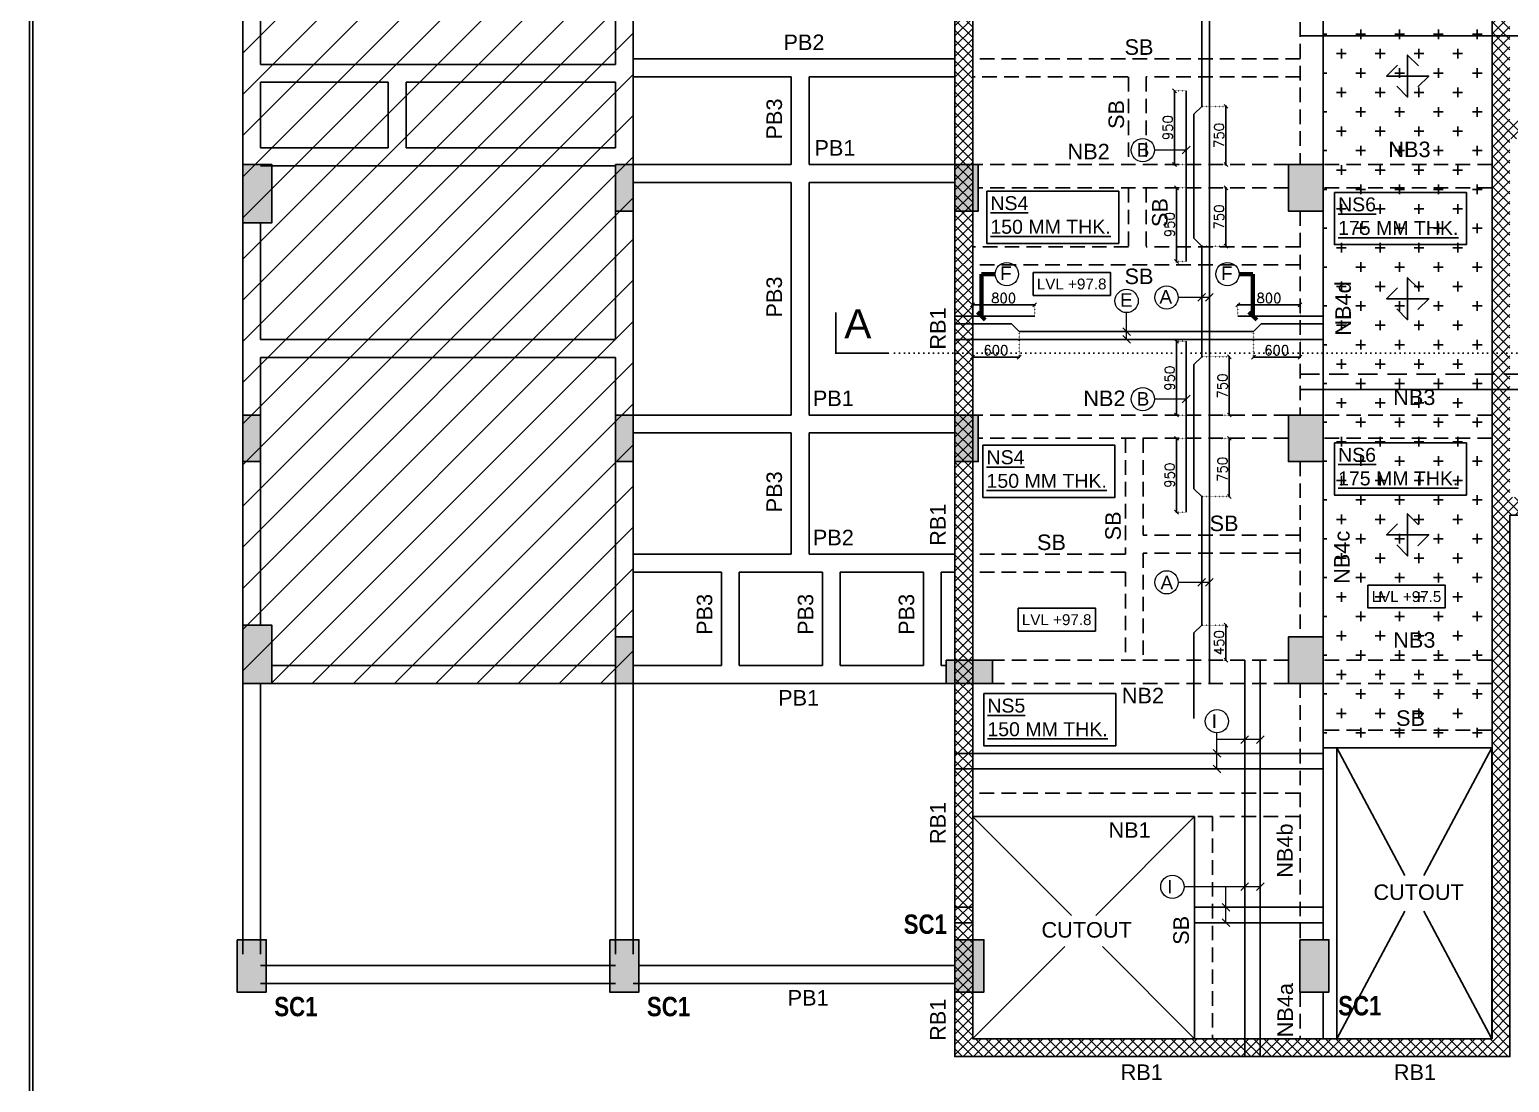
# Model space of a CAD drawing. Header units: millimetres. Extents: x 149548 to 2403857, y -1677380 to -1015873.
# Drawn here: x 2347187 to 2366250, y -1624254 to -1610690 of the extents above; entities that cross this region are included whole.
import ezdxf

# ---------------------------------------------------------------- set-up
doc = ezdxf.new("R2010")
doc.units = ezdxf.units.MM
doc.header["$MEASUREMENT"] = 0
doc.header["$PDMODE"] = 98
for name, pattern in [('1', [0]), ('CONTINOUS', [0]), ('DOT', [0.25, 0, -0.25]), ('HIDDEN', [0.375, 0.25, -0.125])]:
    doc.linetypes.add(name, pattern=pattern)
for name, color, linetype in [('BEAM NO', 7, '1'), ('BEAM-230X300', 122, 'Continuous'), ('BEAM-230X450', 31, 'Continuous'), ('BEAM-230X600', 150, 'Continuous'), ('BEAM-300X450', 6, 'Continuous'), ('BEAM-300X600', 4, 'Continuous'), ('Columns', 90, 'Continuous'), ('DIM', 191, 'Continuous'), ('Gabion Wall', 7, 'Continuous'), ('Main Block', 7, 'Continuous'), ('s-steel', 1, 'Continuous'), ('S-STRU. CUTOUT', 3, 'Continuous'), ('SB', 7, 'Continuous'), ('SLAB NO.', 4, 'Continuous'), ('STEEL', 1, 'Continuous'), ('STR.COLUMN', 1, 'Continuous'), ('SUNK-HATCH', 8, 'Continuous')]:
    doc.layers.add(name, color=color, linetype=linetype)
for name, color, linetype, lineweight in [('LEADER', 191, 'Continuous', 15), ('S-B5-230X600', 120, 'HIDDEN', 25), ('S-SECTION TEXT', 4, 'Continuous', 25), ('SEC. MARK', 4, 'Continuous', 25), ('SLAB STEEL MARK', 133, 'Continuous', 30)]:
    doc.layers.add(name, color=color, linetype=linetype, lineweight=lineweight)
doc.styles.add('arial', font='arial.ttf')
doc.styles.add('DEEPAK', font='arial.ttf')
doc.styles.add('G3-TEXT', font='ARIALNB.TTF', dxfattribs={"height": 3})
doc.styles.add('ROMANS', font='romans.shx')
doc.styles.add('RS', font='romans.shx', dxfattribs={"width": 0.9})
doc.styles.get("Standard").update_dxf_attribs({"font": 'arial.ttf'})
doc.styles.add('style1', font='arial.ttf')
doc.dimstyles.new('KRUNAL-MM', dxfattribs={"dimtxt": 50, "dimasz": 35, "dimexe": 25, "dimexo": 0, "dimgap": 15, "dimtad": 1, "dimdec": 0, "dimzin": 0, "dimdsep": 46, "dimtxsty": 'RS', "dimblk": 'OBLIQUE', "dimcen": 0, "dimdle": 25, "dimclrd": 256, "dimclre": 256, "dimclrt": 7, "dimadec": 0, "dimazin": 0, "dimtfac": 1, "dimtdec": 0, "dimtix": 1, "dimtmove": 0, "dimatfit": 2, "dimfxl": 1, "dimtolj": 1, "dimtzin": 0, "dimlwd": -1, "dimlwe": -1, "dimarcsym": 0})
doc.dimstyles.new('pag', dxfattribs={"dimtxt": 180, "dimasz": 150, "dimexe": 100, "dimexo": 0, "dimgap": 50, "dimtad": 1, "dimdec": 0, "dimzin": 0, "dimdsep": 46, "dimtxsty": 'ROMANS', "dimblk": 'OBLIQUE', "dimcen": 0, "dimdle": 100, "dimclrd": 256, "dimclre": 256, "dimclrt": 256, "dimadec": 0, "dimazin": 0, "dimtfac": 1, "dimtdec": 0, "dimtmove": 2, "dimatfit": 3, "dimfxl": 1, "dimtolj": 1, "dimtzin": 0, "dimlwd": -1, "dimlwe": -1, "dimarcsym": 0})

# ---------------------------------------------------------------- blocks, each defined once
blk = doc.blocks.new('G$C7557F6F9')
at = {"layer": 'Gabion Wall'}
h = blk.add_hatch(dxfattribs=at)
h.set_pattern_fill('ANSI37', color=8, scale=750)
h.set_pattern_definition([(45, (-776299.88, 586556.29), (-66.291261, 66.291261), []), (135, (-776299.88, 586556.29), (-66.291261, -66.291261), [])])
h.paths.add_polyline_path([(4143, 0), (4143, -23168), (11293, -23168), (11293, -16190), (18832, -16190), (22803, -7153), (18065, -7153), (18065, 0)])
h.paths.add_polyline_path([(18666, -15960), (11293, -15960), (11293, -11343), (20710, -11343), (18681, -15960)], flags=16)
h.paths.add_polyline_path([(20811, -11113), (11293, -11113), (11293, -7383), (22450, -7383)], flags=16)
h.paths.add_polyline_path([(11293, -2740), (17835, -2740), (17835, -7153), (11293, -7153)], flags=16)
h.paths.add_polyline_path([(4373, -230), (17835, -230), (17835, -2510), (4373, -2510)], flags=16)
h.paths.add_polyline_path([(11063, -2740), (11063, -22938), (4373, -22938), (4373, -2740)], flags=16)
at = {"layer": 'Columns'}
for points in [[(4143, 0), (4143, -23168), (11293, -23168), (11293, -16190), (18832, -16190), (22803, -7153), (18065, -7153), (18065, 0)], [(11063, -2740), (11063, -22938), (4373, -22938), (4373, -2740)]]:
    blk.add_lwpolyline(points, close=True, dxfattribs=at)
blk = doc.blocks.new('G$C81CF4C3D')
at = {"layer": 'BEAM-230X450', "linetype": 'CONTINOUS', "ltscale": 750}
for p, q in [((-2285, -10385), (2285, -10385)), ((-2285, -10615), (-640, -10615)), ((-640, -10615), (-640, -11460)), ((-410, -10615), (2285, -10615)), ((-410, -10615), (-410, -11460)), ((-2285, -11460), (-640, -11460)), ((-410, -11460), (2285, -11460)), ((-2285, -11690), (2285, -11690)), ((2285, -12275), (2285, -13930)), ((2515, -12275), (2515, -14902)), ((-2515, -14902), (-2515, -12425, 0)), ((-2285, -13930, 0), (-2285, -12425)), ((2285, -13930, 0), (-2285, -13930, 0)), ((2285, -14160, 0), (-2285, -14160, 0)), ((-2285, -14902), (-2285, -14160)), ((2285, -14160), (2285, -14902)), ((-2515, -17610), (-2515, -15555)), ((-2285, -17610), (-2285, -15502)), ((2285, -15502), (2285, -17760)), ((2515, -15502), (2515, -17760)), ((2285, -18130), (-2140, -18130)), ((2285, -18360), (-2140, -18360))]:
    blk.add_line(p, q, dxfattribs=at)
at = {"layer": 'BEAM-230X450', "ltscale": 750}
for p, q in [((2285, -21995), (-2285, -21995)), ((2285, -22225), (-2285, -22225))]:
    blk.add_line(p, q, dxfattribs=at)
for points in [[(-2515, -18360), (-2515, -21850)], [(-2285, -18360), (-2285, -21850)], [(2285, -18360), (2285, -21850)], [(2515, -18360), (2515, -21850)]]:
    blk.add_lwpolyline(points, dxfattribs=at)
at = {"layer": 'BEAM-230X600', "linetype": 'CONTINOUS', "ltscale": 750}
for p, q in [((-2515, -11675), (-2515, -7140)), ((2515, -7140), (2515, -11675)), ((-2285, -10385), (-2285, -8210)), ((2285, -8210), (2285, -10385)), ((-2285, -11460), (-2285, -10615)), ((2285, -10615), (2285, -11460))]:
    blk.add_line(p, q, dxfattribs=at)
blk = doc.blocks.new('*U13')
at = {"layer": 'STEEL'}
for points in [[(707738, 27916), (707888, 27766), (707888, 28344), (708038, 28194)], [(707749, 28205), (707599, 28055), (708177, 28055), (708027, 27905)]]:
    blk.add_lwpolyline(points, dxfattribs=at)
blk = doc.blocks.new('_Oblique')
at = {"color": 0, "linetype": 'ByBlock', "lineweight": -2}
blk.add_line((-0.5, -0.5), (0.5, 0.5), dxfattribs=at)
blk = doc.blocks.new('*D359')
at = {"layer": 'Defpoints', "color": 0, "transparency": 16777216}
for p in [(2362953, -1614581), (2363553, -1614681), (2362953, -1614909)]:
    blk.add_point(p, dxfattribs=at)
at = {"layer": 'DIM', "color": 191, "linetype": 'DOT', "ltscale": 5, "transparency": 16777216}
for p, q in [((2362953, -1614591), (2362953, -1614919)), ((2363553, -1614691), (2363553, -1614919))]:
    blk.add_line(p, q, dxfattribs=at)
at = {"layer": 'DIM', "color": 191, "ltscale": 5, "transparency": 16777216}
blk.add_line((2363563, -1614909), (2362943, -1614909), dxfattribs=at)
at = {"layer": 'DIM', "color": 191, "linetype": 'ByBlock', "transparency": 16777216, "xscale": 50, "yscale": 50, "zscale": 50, "rotation": 180}
blk.add_blockref('_Oblique', (2362953, -1614909), dxfattribs=at)
at = {"layer": 'DIM', "color": 191, "linetype": 'ByBlock', "transparency": 16777216, "xscale": 50, "yscale": 50, "zscale": 50}
blk.add_blockref('_Oblique', (2363553, -1614909), dxfattribs=at)
at = {"layer": 'DIM', "color": 7, "transparency": 16777216, "insert": (2363253, -1614821), "char_height": 125, "attachment_point": 5, "style": 'ROMANS'}
blk.add_mtext('\\A1;600', dxfattribs=at)
blk = doc.blocks.new('*D360')
at = {"layer": 'Defpoints', "color": 0, "transparency": 16777216}
for p in [(2359935, -1614581), (2359335, -1614681), (2359935, -1614909)]:
    blk.add_point(p, dxfattribs=at)
at = {"layer": 'DIM', "color": 191, "linetype": 'DOT', "ltscale": 5, "transparency": 16777216}
for p, q in [((2359935, -1614591), (2359935, -1614919)), ((2359335, -1614691), (2359335, -1614919))]:
    blk.add_line(p, q, dxfattribs=at)
at = {"layer": 'DIM', "color": 191, "ltscale": 5, "transparency": 16777216}
blk.add_line((2359325, -1614909), (2359945, -1614909), dxfattribs=at)
at = {"layer": 'DIM', "color": 191, "linetype": 'ByBlock', "transparency": 16777216, "xscale": 50, "yscale": 50, "zscale": 50, "rotation": 180}
blk.add_blockref('_Oblique', (2359335, -1614909), dxfattribs=at)
at = {"layer": 'DIM', "color": 191, "linetype": 'ByBlock', "transparency": 16777216, "xscale": 50, "yscale": 50, "zscale": 50}
blk.add_blockref('_Oblique', (2359935, -1614909), dxfattribs=at)
at = {"layer": 'DIM', "color": 7, "transparency": 16777216, "insert": (2359635, -1614821), "char_height": 125, "attachment_point": 5, "style": 'ROMANS'}
blk.add_mtext('\\A1;600', dxfattribs=at)
blk = doc.blocks.new('*D361')
at = {"layer": 'Defpoints', "color": 0, "transparency": 16777216}
for p in [(2359335, -1614236), (2359335, -1614381), (2360135, -1614381)]:
    blk.add_point(p, dxfattribs=at)
at = {"layer": 'DIM', "color": 191, "linetype": 'DOT', "ltscale": 5, "transparency": 16777216}
for p, q in [((2359335, -1614371), (2359335, -1614226)), ((2360135, -1614371), (2360135, -1614226))]:
    blk.add_line(p, q, dxfattribs=at)
at = {"layer": 'DIM', "color": 191, "ltscale": 5, "transparency": 16777216}
blk.add_line((2360145, -1614236), (2359325, -1614236), dxfattribs=at)
at = {"layer": 'DIM', "color": 191, "linetype": 'ByBlock', "transparency": 16777216, "xscale": 50, "yscale": 50, "zscale": 50, "rotation": 180}
blk.add_blockref('_Oblique', (2359335, -1614236), dxfattribs=at)
at = {"layer": 'DIM', "color": 191, "linetype": 'ByBlock', "transparency": 16777216, "xscale": 50, "yscale": 50, "zscale": 50}
blk.add_blockref('_Oblique', (2360135, -1614236), dxfattribs=at)
at = {"layer": 'DIM', "color": 7, "transparency": 16777216, "insert": (2359735, -1614149), "char_height": 125, "attachment_point": 5, "style": 'ROMANS'}
blk.add_mtext('\\A1;800', dxfattribs=at)
blk = doc.blocks.new('*D362')
at = {"layer": 'Defpoints', "color": 0, "transparency": 16777216}
for p in [(2362753, -1614381), (2363553, -1614236), (2363553, -1614381)]:
    blk.add_point(p, dxfattribs=at)
at = {"layer": 'DIM', "color": 191, "linetype": 'DOT', "ltscale": 5, "transparency": 16777216}
for p, q in [((2362753, -1614371), (2362753, -1614226)), ((2363553, -1614371), (2363553, -1614226))]:
    blk.add_line(p, q, dxfattribs=at)
at = {"layer": 'DIM', "color": 191, "ltscale": 5, "transparency": 16777216}
blk.add_line((2362743, -1614236), (2363563, -1614236), dxfattribs=at)
at = {"layer": 'DIM', "color": 191, "linetype": 'ByBlock', "transparency": 16777216, "xscale": 50, "yscale": 50, "zscale": 50, "rotation": 180}
blk.add_blockref('_Oblique', (2362753, -1614236), dxfattribs=at)
at = {"layer": 'DIM', "color": 191, "linetype": 'ByBlock', "transparency": 16777216, "xscale": 50, "yscale": 50, "zscale": 50}
blk.add_blockref('_Oblique', (2363553, -1614236), dxfattribs=at)
at = {"layer": 'DIM', "color": 7, "transparency": 16777216, "insert": (2363153, -1614149), "char_height": 125, "attachment_point": 5, "style": 'ROMANS'}
blk.add_mtext('\\A1;800', dxfattribs=at)
blk = doc.blocks.new('*D363')
at = {"layer": 'Defpoints', "color": 0, "transparency": 16777216}
for p in [(2362286, -1618364), (2362386, -1618814), (2362599, -1618814)]:
    blk.add_point(p, dxfattribs=at)
at = {"layer": 'DIM', "color": 191, "linetype": 'DOT', "ltscale": 5, "transparency": 16777216}
for p, q in [((2362296, -1618364), (2362609, -1618364)), ((2362396, -1618814), (2362609, -1618814))]:
    blk.add_line(p, q, dxfattribs=at)
at = {"layer": 'DIM', "color": 191, "ltscale": 5, "transparency": 16777216}
blk.add_line((2362599, -1618354), (2362599, -1618824), dxfattribs=at)
at = {"layer": 'DIM', "color": 191, "linetype": 'ByBlock', "transparency": 16777216, "xscale": 50, "yscale": 50, "zscale": 50}
for p, rotation in [((2362599, -1618364), 90), ((2362599, -1618814), 270)]:
    blk.add_blockref('_Oblique', p, dxfattribs=dict(at, rotation=rotation))
at = {"layer": 'DIM', "color": 7, "transparency": 16777216, "insert": (2362511, -1618589), "char_height": 125, "attachment_point": 5, "rotation": 90, "style": 'ROMANS'}
blk.add_mtext('\\A1;450', dxfattribs=at)
blk = doc.blocks.new('*D364')
at = {"layer": 'Defpoints', "color": 0, "transparency": 16777216}
for p in [(2362386, -1615956), (2362642, -1615956), (2362286, -1616706)]:
    blk.add_point(p, dxfattribs=at)
at = {"layer": 'DIM', "color": 191, "ltscale": 5, "transparency": 16777216}
blk.add_line((2362642, -1616716), (2362642, -1615946), dxfattribs=at)
at = {"layer": 'DIM', "color": 191, "linetype": 'DOT', "ltscale": 5, "transparency": 16777216}
for p, q in [((2362396, -1615956), (2362652, -1615956)), ((2362296, -1616706), (2362652, -1616706))]:
    blk.add_line(p, q, dxfattribs=at)
at = {"layer": 'DIM', "color": 191, "linetype": 'ByBlock', "transparency": 16777216, "xscale": 50, "yscale": 50, "zscale": 50}
for p, rotation in [((2362642, -1615956), 90), ((2362642, -1616706), 270)]:
    blk.add_blockref('_Oblique', p, dxfattribs=dict(at, rotation=rotation))
at = {"layer": 'DIM', "color": 7, "transparency": 16777216, "insert": (2362554, -1616356), "char_height": 125, "attachment_point": 5, "rotation": 90, "style": 'ROMANS'}
blk.add_mtext('\\A1;750', dxfattribs=at)
blk = doc.blocks.new('*D365')
at = {"layer": 'Defpoints', "color": 0, "transparency": 16777216}
for p in [(2362386, -1612729), (2362599, -1612729), (2362286, -1613479)]:
    blk.add_point(p, dxfattribs=at)
at = {"layer": 'DIM', "color": 191, "linetype": 'DOT', "ltscale": 5, "transparency": 16777216}
for p, q in [((2362396, -1612729), (2362609, -1612729)), ((2362296, -1613479), (2362609, -1613479))]:
    blk.add_line(p, q, dxfattribs=at)
at = {"layer": 'DIM', "color": 191, "ltscale": 5, "transparency": 16777216}
blk.add_line((2362599, -1613489), (2362599, -1612719), dxfattribs=at)
at = {"layer": 'DIM', "color": 191, "linetype": 'ByBlock', "transparency": 16777216, "xscale": 50, "yscale": 50, "zscale": 50}
for p, rotation in [((2362599, -1612729), 90), ((2362599, -1613479), 270)]:
    blk.add_blockref('_Oblique', p, dxfattribs=dict(at, rotation=rotation))
at = {"layer": 'DIM', "color": 7, "transparency": 16777216, "insert": (2362511, -1613104), "char_height": 125, "attachment_point": 5, "rotation": 90, "style": 'ROMANS'}
blk.add_mtext('\\A1;750', dxfattribs=at)
blk = doc.blocks.new('*D366')
at = {"layer": 'Defpoints', "color": 0, "transparency": 16777216}
for p in [(2362286, -1614906), (2362386, -1615656), (2362642, -1615656)]:
    blk.add_point(p, dxfattribs=at)
at = {"layer": 'DIM', "color": 191, "linetype": 'DOT', "ltscale": 5, "transparency": 16777216}
for p, q in [((2362296, -1614906), (2362652, -1614906)), ((2362396, -1615656), (2362652, -1615656))]:
    blk.add_line(p, q, dxfattribs=at)
at = {"layer": 'DIM', "color": 191, "ltscale": 5, "transparency": 16777216}
blk.add_line((2362642, -1614896), (2362642, -1615666), dxfattribs=at)
at = {"layer": 'DIM', "color": 191, "linetype": 'ByBlock', "transparency": 16777216, "xscale": 50, "yscale": 50, "zscale": 50}
for p, rotation in [((2362642, -1614906), 90), ((2362642, -1615656), 270)]:
    blk.add_blockref('_Oblique', p, dxfattribs=dict(at, rotation=rotation))
at = {"layer": 'DIM', "color": 7, "transparency": 16777216, "insert": (2362554, -1615281), "char_height": 125, "attachment_point": 5, "rotation": 90, "style": 'ROMANS'}
blk.add_mtext('\\A1;750', dxfattribs=at)
blk = doc.blocks.new('*D367')
at = {"layer": 'Defpoints', "color": 0, "transparency": 16777216}
for p in [(2362086, -1614706), (2361961, -1615656), (2362086, -1615656)]:
    blk.add_point(p, dxfattribs=at)
at = {"layer": 'DIM', "color": 191, "linetype": 'DOT', "ltscale": 5, "transparency": 16777216}
for p, q in [((2362076, -1614706), (2361951, -1614706)), ((2362076, -1615656), (2361951, -1615656))]:
    blk.add_line(p, q, dxfattribs=at)
at = {"layer": 'DIM', "color": 191, "ltscale": 5, "transparency": 16777216}
blk.add_line((2361961, -1614696), (2361961, -1615666), dxfattribs=at)
at = {"layer": 'DIM', "color": 191, "linetype": 'ByBlock', "transparency": 16777216, "xscale": 50, "yscale": 50, "zscale": 50}
for p, rotation in [((2361961, -1614706), 90), ((2361961, -1615656), 270)]:
    blk.add_blockref('_Oblique', p, dxfattribs=dict(at, rotation=rotation))
at = {"layer": 'DIM', "color": 7, "transparency": 16777216, "insert": (2361874, -1615181), "char_height": 125, "attachment_point": 5, "rotation": 90, "style": 'ROMANS'}
blk.add_mtext('\\A1;950', dxfattribs=at)
blk = doc.blocks.new('*D368')
at = {"layer": 'Defpoints', "color": 0, "transparency": 16777216}
for p in [(2361961, -1615956), (2362086, -1615956), (2362086, -1616906)]:
    blk.add_point(p, dxfattribs=at)
at = {"layer": 'DIM', "color": 191, "ltscale": 5, "transparency": 16777216}
blk.add_line((2361961, -1616916), (2361961, -1615946), dxfattribs=at)
at = {"layer": 'DIM', "color": 191, "linetype": 'DOT', "ltscale": 5, "transparency": 16777216}
for p, q in [((2362076, -1615956), (2361951, -1615956)), ((2362076, -1616906), (2361951, -1616906))]:
    blk.add_line(p, q, dxfattribs=at)
at = {"layer": 'DIM', "color": 191, "linetype": 'ByBlock', "transparency": 16777216, "xscale": 50, "yscale": 50, "zscale": 50}
for p, rotation in [((2361961, -1615956), 90), ((2361961, -1616906), 270)]:
    blk.add_blockref('_Oblique', p, dxfattribs=dict(at, rotation=rotation))
at = {"layer": 'DIM', "color": 7, "transparency": 16777216, "insert": (2361874, -1616431), "char_height": 125, "attachment_point": 5, "rotation": 90, "style": 'ROMANS'}
blk.add_mtext('\\A1;950', dxfattribs=at)
blk = doc.blocks.new('*D369')
at = {"layer": 'Defpoints', "color": 0, "transparency": 16777216}
for p in [(2361961, -1612729), (2362086, -1612729), (2362086, -1613679)]:
    blk.add_point(p, dxfattribs=at)
at = {"layer": 'DIM', "color": 191, "linetype": 'DOT', "ltscale": 5, "transparency": 16777216}
for p, q in [((2362076, -1612729), (2361951, -1612729)), ((2362076, -1613679), (2361951, -1613679))]:
    blk.add_line(p, q, dxfattribs=at)
at = {"layer": 'DIM', "color": 191, "ltscale": 5, "transparency": 16777216}
blk.add_line((2361961, -1613689), (2361961, -1612719), dxfattribs=at)
at = {"layer": 'DIM', "color": 191, "linetype": 'ByBlock', "transparency": 16777216, "xscale": 50, "yscale": 50, "zscale": 50}
for p, rotation in [((2361961, -1612729), 90), ((2361961, -1613679), 270)]:
    blk.add_blockref('_Oblique', p, dxfattribs=dict(at, rotation=rotation))
at = {"layer": 'DIM', "color": 7, "transparency": 16777216, "insert": (2361874, -1613204), "char_height": 125, "attachment_point": 5, "rotation": 90, "style": 'ROMANS'}
blk.add_mtext('\\A1;950', dxfattribs=at)
blk = doc.blocks.new('*D371')
at = {"layer": 'Defpoints', "color": 0, "transparency": 16777216}
for p in [(2362286, -1611679), (2362386, -1612429), (2362599, -1612429)]:
    blk.add_point(p, dxfattribs=at)
at = {"layer": 'DIM', "color": 191, "linetype": 'DOT', "ltscale": 5, "transparency": 16777216}
for p, q in [((2362296, -1611679), (2362609, -1611679)), ((2362396, -1612429), (2362609, -1612429))]:
    blk.add_line(p, q, dxfattribs=at)
at = {"layer": 'DIM', "color": 191, "ltscale": 5, "transparency": 16777216}
blk.add_line((2362599, -1611669), (2362599, -1612439), dxfattribs=at)
at = {"layer": 'DIM', "color": 191, "linetype": 'ByBlock', "transparency": 16777216, "xscale": 50, "yscale": 50, "zscale": 50}
for p, rotation in [((2362599, -1611679), 90), ((2362599, -1612429), 270)]:
    blk.add_blockref('_Oblique', p, dxfattribs=dict(at, rotation=rotation))
at = {"layer": 'DIM', "color": 7, "transparency": 16777216, "insert": (2362511, -1612054), "char_height": 125, "attachment_point": 5, "rotation": 90, "style": 'ROMANS'}
blk.add_mtext('\\A1;750', dxfattribs=at)
blk = doc.blocks.new('*D373')
at = {"layer": 'Defpoints', "color": 0, "transparency": 16777216}
for p in [(2362086, -1611479), (2361936, -1612429), (2362086, -1612429)]:
    blk.add_point(p, dxfattribs=at)
at = {"layer": 'DIM', "color": 191, "linetype": 'DOT', "ltscale": 5, "transparency": 16777216}
for p, q in [((2362076, -1611479), (2361926, -1611479)), ((2362076, -1612429), (2361926, -1612429))]:
    blk.add_line(p, q, dxfattribs=at)
at = {"layer": 'DIM', "color": 191, "ltscale": 5, "transparency": 16777216}
blk.add_line((2361936, -1611469), (2361936, -1612439), dxfattribs=at)
at = {"layer": 'DIM', "color": 191, "linetype": 'ByBlock', "transparency": 16777216, "xscale": 50, "yscale": 50, "zscale": 50}
for p, rotation in [((2361936, -1611479), 90), ((2361936, -1612429), 270)]:
    blk.add_blockref('_Oblique', p, dxfattribs=dict(at, rotation=rotation))
at = {"layer": 'DIM', "color": 7, "transparency": 16777216, "insert": (2361849, -1611954), "char_height": 125, "attachment_point": 5, "rotation": 90, "style": 'ROMANS'}
blk.add_mtext('\\A1;950', dxfattribs=at)

msp = doc.modelspace()

# ---------------------------------------------------------------- hatches: boundary and pattern name
at = {"layer": 'Main Block', "linetype": 'Continuous', "transparency": 33554559}
h = msp.add_hatch(dxfattribs=at)
h.set_pattern_fill('ANSI31', color=6, scale=3000)
h.set_pattern_definition([(45, (572564.95, 103861.06), (-265.165043, 265.165043), [])])
h.paths.add_polyline_path([(2354963, -1600753.8), (2349933, -1600753.8), (2349933, -1619113.8), (2354963, -1619113.8)])
at = {"layer": 'STR.COLUMN', "transparency": 33554687}
h = msp.add_hatch(color=256, dxfattribs=at)
h.dxf.hatch_style = 1
h.paths.add_polyline_path([(2349933, -1613178.8), (2350308, -1613178.8), (2350308, -1612428.8), (2349933, -1612428.8)])
h = msp.add_hatch(color=256, dxfattribs=at)
h.dxf.hatch_style = 1
h.paths.add_polyline_path([(2354733, -1612428.8), (2354733, -1613028.8), (2354963, -1613028.8), (2354963, -1612428.8)])
at = {"layer": 'STR.COLUMN'}
h = msp.add_hatch(color=256, dxfattribs=at)
h.dxf.hatch_style = 1
h.paths.add_polyline_path([(2359108.1, -1612428.8), (2359408.1, -1612428.8), (2359408.1, -1613028.8), (2359108.1, -1613028.8)])
h = msp.add_hatch(color=256, dxfattribs=at)
h.dxf.hatch_style = 1
h.paths.add_polyline_path([(2363853, -1612428.8), (2363403, -1612428.8), (2363403, -1613028.8), (2363853, -1613028.8)])
at = {"layer": 'STR.COLUMN', "transparency": 33554687}
h = msp.add_hatch(color=256, dxfattribs=at)
h.dxf.hatch_style = 1
h.paths.add_polyline_path([(2349933, -1615655.7), (2349933, -1616255.7), (2350163, -1616255.7), (2350163, -1615655.7)])
h = msp.add_hatch(color=256, dxfattribs=at)
h.dxf.hatch_style = 1
h.paths.add_polyline_path([(2354733, -1615655.7), (2354733, -1616255.7), (2354963, -1616255.7), (2354963, -1615655.7)])
at = {"layer": 'STR.COLUMN'}
h = msp.add_hatch(color=256, dxfattribs=at)
h.dxf.hatch_style = 1
h.paths.add_polyline_path([(2359108.1, -1615655.7), (2359408.1, -1615655.7), (2359408.1, -1616255.7), (2359108.1, -1616255.7)])
h = msp.add_hatch(color=256, dxfattribs=at)
h.dxf.hatch_style = 1
h.paths.add_polyline_path([(2363853, -1615655.7), (2363403, -1615655.7), (2363403, -1616255.7), (2363853, -1616255.7)])
at = {"layer": 'STR.COLUMN', "transparency": 33554687}
h = msp.add_hatch(color=256, dxfattribs=at)
h.dxf.hatch_style = 1
h.paths.add_polyline_path([(2349933, -1619113.8), (2350308, -1619113.8), (2350308, -1618363.8), (2349933, -1618363.8)])
h = msp.add_hatch(color=256, dxfattribs=at)
h.dxf.hatch_style = 1
h.paths.add_polyline_path([(2354733, -1618513.8), (2354733, -1619113.8), (2354963, -1619113.8), (2354963, -1618513.8)])
at = {"layer": 'STR.COLUMN'}
h = msp.add_hatch(color=256, dxfattribs=at)
h.dxf.hatch_style = 1
h.paths.add_polyline_path([(2363852.7, -1618513.8), (2363403, -1618513.8), (2363403, -1619113.8), (2363852.7, -1619113.8)])
h = msp.add_hatch(color=256, dxfattribs=at)
h.dxf.hatch_style = 1
h.paths.add_polyline_path([(2358993.1, -1618813.8), (2359593.1, -1618813.8), (2359593.1, -1619113.8), (2358993.1, -1619113.8)])
at = {"layer": 'STR.COLUMN', "transparency": 33554687}
h = msp.add_hatch(color=3, dxfattribs=at)
h.dxf.hatch_style = 1
h.paths.add_polyline_path([(2349860.5, -1622416.3), (2350235.5, -1622416.3), (2350235.5, -1623091.3), (2349860.5, -1623091.3)])
h = msp.add_hatch(color=3, dxfattribs=at)
h.dxf.hatch_style = 1
h.paths.add_polyline_path([(2354660.5, -1622416.3), (2355035.5, -1622416.3), (2355035.5, -1623091.3), (2354660.5, -1623091.3)])
h = msp.add_hatch(color=3, dxfattribs=at)
h.dxf.hatch_style = 1
h.paths.add_polyline_path([(2359105.5, -1622416.3), (2359480.5, -1622416.3), (2359480.5, -1623091.3), (2359105.5, -1623091.3)])
h = msp.add_hatch(color=3, dxfattribs=at)
h.dxf.hatch_style = 1
h.paths.add_polyline_path([(2363550.5, -1622416.3), (2363925.5, -1622416.3), (2363925.5, -1623091.3), (2363550.5, -1623091.3)])
at = {"layer": 'SUNK-HATCH', "linetype": 'Continuous', "transparency": 33554559}
h = msp.add_hatch(dxfattribs=at)
h.set_pattern_fill('CROSS', color=8, scale=1000)
h.set_pattern_definition([(0, (310022.7, 0), (250, 250), [125, -375]), (90, (310085.2, -62.5), (-250, 250), [125, -375])])
h.paths.add_polyline_path([(2366025.5, -1619943.9), (2363853, -1619943.9), (2363853, -1607293.9), (2366025.5, -1607293.9)])

# ---------------------------------------------------------------- linework, layer by layer
at = {"lineweight": -3}
for points in [[(2378687.3, -1641991.4), (2347187.3, -1641991.4), (2347187.3, -1597441.4), (2378687.3, -1597441.4)], [(2347230.8, -1641947.9), (2347230.8, -1597484.9), (2378643.8, -1597484.9), (2378643.8, -1641947.9)]]:
    msp.add_lwpolyline(points, close=True, dxfattribs=at)
at = {"color": 2}
for points in [[(2360115.4, -1613818.2), (2361109.8, -1613818.2), (2361109.8, -1614114.3), (2360115.4, -1614114.3)], [(2364428.1, -1617845.6), (2365422.5, -1617845.6), (2365422.5, -1618141.7), (2364428.1, -1618141.7)], [(2359922, -1618143.3), (2360916.4, -1618143.3), (2360916.4, -1618439.4), (2359922, -1618439.4)]]:
    msp.add_lwpolyline(points, close=True, dxfattribs=at)
at = {"layer": 'BEAM-230X300', "linetype": 'CONTINOUS', "ltscale": 750}
for p, q in [((2356997.7, -1611298.8), (2356997.7, -1612428.8)), ((2357227.7, -1611298.8), (2357227.7, -1612428.8)), ((2356997.7, -1612658.8), (2356997.7, -1615655.7)), ((2357227.7, -1612658.8), (2357227.7, -1615655.7)), ((2356997.7, -1615885.7), (2356997.7, -1617448.9)), ((2357227.7, -1615885.7), (2357227.7, -1617448.9)), ((2356099.5, -1617678.9), (2356099.5, -1618883.8)), ((2356329.5, -1617678.9), (2356329.5, -1618883.8)), ((2357401, -1617678.9), (2357401, -1618883.8)), ((2357631, -1617678.9), (2357631, -1618883.8)), ((2358701, -1617678.9), (2358701, -1618883.8)), ((2358931, -1617678.9), (2358931, -1618883.8))]:
    msp.add_line(p, q, dxfattribs=at)
at = {"layer": 'BEAM-230X450', "linetype": 'CONTINOUS', "ltscale": 750}
for p, q in [((2359105.5, -1611068.8), (2354963, -1611068.8)), ((2356997.7, -1611298.8), (2354963, -1611298.8)), ((2359105.5, -1611298.8), (2357227.7, -1611298.8)), ((2356997.7, -1612428.8), (2354963, -1612428.8)), ((2359108.1, -1612428.8), (2357227.7, -1612428.8)), ((2356997.7, -1612658.8), (2354963, -1612658.8)), ((2359108.1, -1612658.8), (2357227.7, -1612658.8)), ((2356997.7, -1615655.7), (2354963, -1615655.7)), ((2359108.1, -1615655.7), (2357227.7, -1615655.7)), ((2356997.7, -1615885.7), (2354963, -1615885.7)), ((2359108.1, -1615885.7), (2357227.7, -1615885.7)), ((2356997.7, -1617448.9), (2354963, -1617448.9)), ((2359105.5, -1617448.9), (2357227.7, -1617448.9)), ((2356099.5, -1617678.9), (2354963, -1617678.9)), ((2357401, -1617678.9), (2356329.5, -1617678.9)), ((2358701, -1617678.9), (2357631, -1617678.9)), ((2359105.5, -1617678.9), (2358931, -1617678.9)), ((2356099.5, -1618883.8), (2354963, -1618883.8)), ((2357401, -1618883.8), (2356329.5, -1618883.8)), ((2358701, -1618883.8), (2357631, -1618883.8)), ((2358993.1, -1619113.8), (2354963, -1619113.8)), ((2359105.5, -1622748.8), (2355035.5, -1622748.8)), ((2359105.5, -1622978.8), (2354963, -1622978.8))]:
    msp.add_line(p, q, dxfattribs=at)
at = {"layer": 'BEAM-300X450', "linetype": 'HIDDEN', "ltscale": 750}
for p, q in [((2363403, -1612428.8), (2359408.1, -1612428.8)), ((2366025.8, -1612428.8), (2363853, -1612428.8)), ((2363403, -1612728.8), (2359408.1, -1612728.8)), ((2366025.8, -1612728.8), (2363853, -1612728.8)), ((2363403, -1615655.7), (2359408.1, -1615655.7)), ((2366025.5, -1615655.7), (2363852.7, -1615655.7)), ((2363403, -1615955.7), (2359408.1, -1615955.7)), ((2366025.5, -1615955.7), (2363852.7, -1615955.7)), ((2363403, -1618813.8), (2359593.1, -1618813.8)), ((2366025.5, -1618813.8), (2363852.7, -1618813.8)), ((2363403, -1619113.8), (2359593.1, -1619113.8)), ((2366025.5, -1619113.8), (2363852.7, -1619113.8)), ((2363550.5, -1620529.3), (2359335.5, -1620529.3)), ((2363550.5, -1620829.3), (2359335.5, -1620829.3))]:
    msp.add_line(p, q, dxfattribs=at)
at = {"layer": 'BEAM-300X450', "linetype": 'CONTINOUS', "ltscale": 750}
msp.add_line((2358993.1, -1618883.8), (2358931, -1618883.8), dxfattribs=at)
at = {"layer": 'BEAM-300X600', "linetype": 'Continuous', "ltscale": 750}
for p, q in [((2363853, -1607893.8), (2363853, -1612428.8)), ((2363853, -1613028.8), (2363853, -1615655.7)), ((2363853, -1616255.7), (2363853, -1618513.8)), ((2363853, -1619113.8), (2363853, -1622416.3)), ((2363853, -1623091.3), (2363853, -1623691.4))]:
    msp.add_line(p, q, dxfattribs=at)
at = {"layer": 'BEAM-300X600', "linetype": 'HIDDEN', "ltscale": 750}
for p, q in [((2363552.7, -1609468.8), (2363552.7, -1612428.8)), ((2363552.7, -1613028.8), (2363552.7, -1615655.7)), ((2363552.7, -1616255.7), (2363552.7, -1618513.8)), ((2363552.7, -1619113.8), (2363552.7, -1622416.3)), ((2363552.7, -1623091.3), (2363552.7, -1623691.4))]:
    msp.add_line(p, q, dxfattribs=at)
at = {"layer": 'LEADER'}
for centre in [(2361527.5, -1612242.5), (2359775.4, -1613840.3), (2362618.1, -1613840.3), (2361318.8, -1614185.9), (2361833.9, -1614140.4), (2361527.5, -1615450.4), (2361833.9, -1617811.3), (2362482.2, -1619600.8), (2361908.4, -1621733.5)]:
    msp.add_circle(centre, 150, dxfattribs=at)
at = {"layer": 'Main Block', "color": 6, "linetype": 'Continuous'}
msp.add_lwpolyline([(2354963, -1600753.8), (2349933, -1600753.8), (2349933, -1619113.8), (2354963, -1619113.8)], close=True, dxfattribs=at)
at = {"layer": 's-steel'}
for p, q in [((2363552.7, -1610768.4), (2376508.2, -1610768.4)), ((2363552.7, -1615328.6), (2374504.4, -1615328.6)), ((2362840.9, -1623921.4), (2362840.9, -1618813.8)), ((2363040.9, -1623921.4), (2363040.9, -1618813.8)), ((2359105.5, -1620014.7), (2363853, -1620014.7)), ((2359105.5, -1620214.7), (2363853, -1620214.7)), ((2359105.5, -1621997.3), (2359335.5, -1621997.3)), ((2362195.5, -1621997.3), (2363853, -1621997.3)), ((2359105.5, -1622197.3), (2359335.5, -1622197.3)), ((2362195.5, -1622197.3), (2363853, -1622197.3))]:
    msp.add_line(p, q, dxfattribs=at)
at = {"layer": 's-steel', "color": 3, "linetype": 'HIDDEN', "ltscale": 1000}
msp.add_line((2363552.7, -1615128.6), (2374592.3, -1615128.6), dxfattribs=at)
at = {"layer": 's-steel'}
for points in [[(2362185.8, -1608718.8), (2362185.8, -1609818.8), (2362286, -1609918.8), (2362286, -1611678.7), (2362185.8, -1611778.7), (2362185.8, -1612578.8)], [(2362386, -1609168.8), (2362386, -1612578.8)], [(2362086, -1611478.8), (2362086, -1613678.8)], [(2362185.8, -1615770.7), (2362185.8, -1615005.7), (2362286, -1614905.7), (2362286, -1613479), (2362185.8, -1613379), (2362185.8, -1612578.8)], [(2362386, -1615770.7), (2362386, -1612578.8)], [(2359105.5, -1614381.4), (2360135.5, -1614381.4)], [(2362752.7, -1614381.4), (2363853, -1614381.4)], [(2359105.5, -1614481.4), (2359835.5, -1614481.4), (2359935.5, -1614581.4), (2362952.7, -1614581.4), (2363052.7, -1614481.4), (2363853, -1614481.4)], [(2362386, -1614582.1), (2362386, -1619113.8)], [(2363853, -1614681.4), (2359105.5, -1614681.4)], [(2362086, -1615770.7), (2362086, -1614705.7)], [(2362186, -1615655.7), (2362186, -1615655.7)], [(2362386, -1615655.7), (2362386, -1615655.7)], [(2362086, -1615770.7), (2362086, -1616905.7)], [(2362185.8, -1615770.7), (2362185.8, -1616605.7), (2362286, -1616705.7), (2362286, -1618363.7), (2362185.8, -1618463.7), (2362185.8, -1619563.8)], [(2362186, -1615904.2), (2362186, -1615904.1)], [(2362386, -1615955.8), (2362386, -1615955.7)]]:
    msp.add_lwpolyline(points, dxfattribs=at)
at = {"layer": 'S-STRU. CUTOUT', "ltscale": 750}
for p, q in [((2364902.8, -1621587.8), (2364025.5, -1619943.9)), ((2366025.5, -1619943.9), (2365148.2, -1621587.8)), ((2360610.3, -1622105), (2359335.5, -1620829.3)), ((2362195.5, -1620829.3), (2359335.5, -1620829.3)), ((2360920.7, -1622105), (2362195.5, -1620829.3)), ((2362195.5, -1620829.3), (2362195.5, -1623691.4)), ((2364902.8, -1622047.6), (2364025.5, -1623691.4)), ((2366025.5, -1623691.4), (2365148.2, -1622047.6)), ((2359335.5, -1623691.4), (2360523.2, -1622502.8)), ((2362195.5, -1623691.4), (2361007.8, -1622502.8))]:
    msp.add_line(p, q, dxfattribs=at)
msp.add_lwpolyline([(2364025.5, -1619943.9), (2366025.5, -1619943.9), (2366025.5, -1623691.4), (2364025.5, -1623691.4)], close=True, dxfattribs=at)
at = {"layer": 'SB', "linetype": 'HIDDEN', "ltscale": 750}
for p, q in [((2363552.7, -1611068.8), (2359335.5, -1611068.8)), ((2361335.2, -1611298.8), (2359335.5, -1611298.8)), ((2361342.5, -1611298.8), (2361342.5, -1612428.8)), ((2363552.7, -1611298.8), (2361572.5, -1611298.8)), ((2361572.5, -1611298.8), (2361572.5, -1612428.8)), ((2361342.5, -1612728.8), (2361342.5, -1613490.9)), ((2361572.5, -1612728.8), (2361572.5, -1613490.9)), ((2361342.5, -1613490.9), (2359335.5, -1613490.9)), ((2363552.7, -1613490.9), (2361572.5, -1613490.9)), ((2363552.7, -1613720.9), (2359335.5, -1613720.9)), ((2361302.7, -1615955.7), (2361302.7, -1617448.9)), ((2361532.7, -1615955.7), (2361532.7, -1617204.8)), ((2363552.7, -1617204.8), (2361532.7, -1617204.8)), ((2361302.7, -1617448.9), (2359335.5, -1617448.9)), ((2363552.7, -1617434.8), (2361532.7, -1617434.8)), ((2361532.7, -1617434.8), (2361532.7, -1618813.8)), ((2361302.7, -1617678.9), (2359335.5, -1617678.9)), ((2361302.7, -1617678.9), (2361302.7, -1618813.8)), ((2366025.5, -1619713.9), (2363853, -1619713.9)), ((2362425.5, -1620829.3), (2362425.5, -1623691.4))]:
    msp.add_line(p, q, dxfattribs=at)
at = {"layer": 'SB', "linetype": 'Continuous', "ltscale": 750}
for p, q in [((2366025.5, -1619943.9), (2363853, -1619943.9)), ((2362195.5, -1620829.3), (2362195.5, -1623691.4))]:
    msp.add_line(p, q, dxfattribs=at)
at = {"layer": 'SEC. MARK', "linetype": 'DOT', "ltscale": 250}
msp.add_line((2376172.1, -1614858.7), (2358258.9, -1614858.7), dxfattribs=at)
at = {"layer": 'SEC. MARK', "const_width": 24.3, "elevation": 0}
msp.add_lwpolyline([(2357573.8, -1614331), (2357573.8, -1614858.7), (2358258.9, -1614858.7)], dxfattribs=at)
at = {"layer": 'SLAB NO.', "color": 42}
for points in [[(2359516.8, -1612772.5), (2361218.4, -1612772.5), (2361218.4, -1613444.3), (2359516.8, -1613444.3)], [(2363995.5, -1612787.8), (2365697, -1612787.8), (2365697, -1613459.6), (2363995.5, -1613459.6)], [(2359467.5, -1616045.7), (2361169, -1616045.7), (2361169, -1616717.6), (2359467.5, -1616717.6)], [(2363995.5, -1616014.6), (2365697, -1616014.6), (2365697, -1616686.5), (2363995.5, -1616686.5)], [(2359478, -1619245.4), (2361179.5, -1619245.4), (2361179.5, -1619917.2), (2359478, -1619917.2)]]:
    msp.add_lwpolyline(points, close=True, dxfattribs=at)
at = {"layer": 'STR.COLUMN', "color": 5}
for points in [[(2349933, -1612428.8), (2350308, -1612428.8), (2350308, -1613178.8), (2349933, -1613178.8), (2349933, -1612428.8)], [(2354733, -1612428.8), (2354963, -1612428.8), (2354963, -1613028.8), (2354733, -1613028.8), (2354733, -1612428.8)], [(2349933, -1615655.7), (2350163, -1615655.7), (2350163, -1616255.7), (2349933, -1616255.7), (2349933, -1615655.7)], [(2354733, -1615655.7), (2354963, -1615655.7), (2354963, -1616255.7), (2354733, -1616255.7), (2354733, -1615655.7)], [(2349933, -1618363.8), (2350308, -1618363.8), (2350308, -1619113.8), (2349933, -1619113.8), (2349933, -1618363.8)], [(2354733, -1618513.8), (2354963, -1618513.8), (2354963, -1619113.8), (2354733, -1619113.8), (2354733, -1618513.8)], [(2349860.5, -1622416.3), (2350235.5, -1622416.3), (2350235.5, -1623091.3), (2349860.5, -1623091.3), (2349860.5, -1622416.3)], [(2354660.5, -1622416.3), (2355035.5, -1622416.3), (2355035.5, -1623091.3), (2354660.5, -1623091.3), (2354660.5, -1622416.3)], [(2359105.5, -1622416.3), (2359480.5, -1622416.3), (2359480.5, -1623091.3), (2359105.5, -1623091.3), (2359105.5, -1622416.3)], [(2363550.5, -1622416.3), (2363925.5, -1622416.3), (2363925.5, -1623091.3), (2363550.5, -1623091.3), (2363550.5, -1622416.3)]]:
    msp.add_lwpolyline(points, dxfattribs=at)
for points in [[(2359108.1, -1612428.8), (2359408.1, -1612428.8), (2359408.1, -1613028.8), (2359108.1, -1613028.8)], [(2363853, -1612428.8), (2363403, -1612428.8), (2363403, -1613028.8), (2363853, -1613028.8)], [(2359108.1, -1615655.7), (2359408.1, -1615655.7), (2359408.1, -1616255.7), (2359108.1, -1616255.7)], [(2363853, -1615655.7), (2363403, -1615655.7), (2363403, -1616255.7), (2363853, -1616255.7)], [(2363852.7, -1618513.8), (2363403, -1618513.8), (2363403, -1619113.8), (2363852.7, -1619113.8)], [(2358993.1, -1618813.8), (2359593.1, -1618813.8), (2359593.1, -1619113.8), (2358993.1, -1619113.8)]]:
    msp.add_lwpolyline(points, close=True, dxfattribs=at)

# ---------------------------------------------------------------- block references
at = {"layer": 'Columns', "color": 2}
msp.add_blockref('G$C7557F6F9', (2354963, -1600753.8), dxfattribs=at)
at = {"layer": 'S-B5-230X600', "xscale": 0.9375000000000001, "yscale": 0.9375000000000001, "zscale": 0.9375000000000001, "rotation": 359.9999999999999}
for p in [(1701294.2, -1637590.3), (1701294.2, -1640459.2), (1701294.1, -1643500.5)]:
    msp.add_blockref('*U13', p, dxfattribs=at)
at = {"layer": 'S-SECTION TEXT', "color": 2}
msp.add_blockref('G$C81CF4C3D', (2352448, -1600753.8), dxfattribs=at)

# ---------------------------------------------------------------- texts
at = {"color": 1}
for s, p in [('LVL +97.8', (2360162.8, -1614037.5, 12551112.7)), ('LVL +97.5', (2364475.5, -1618064.9, 12551112.7)), ('LVL +97.8', (2359969.5, -1618362.6, 12551112.7))]:
    msp.add_text(s, height=140, dxfattribs=at).set_placement(p)
at = {"color": 1, "style": 'G3-TEXT'}
for p in [(2358447.4, -1622340.1), (2350339.6, -1623401.7), (2355139.6, -1623401.7), (2364044.9, -1623390.5)]:
    msp.add_text('SC1', height=250, dxfattribs=at).set_placement(p)
at = {"layer": 'BEAM NO', "ltscale": 500, "style": 'arial'}
for s, rotation, p in [('PB2', 359.99997, (2356898.7, -1610953.7, 0)), ('SB', 359.99997, (2361292.2, -1611015.3, 0)), ('PB3', 89.99997, (2356879.5, -1612105.9, 0)), ('SB', 89.99997, (2361285.6, -1611969.9, 0)), ('PB1', 359.99997, (2357297.9, -1612313.7, 0)), ('NB3', 359.99997, (2364691.1, -1612333.1, 0)), ('NB2', 359.99997, (2360558.4, -1612361.7, 0)), ('SB', 89.99997, (2361846.3, -1613233.9, 0)), ('SB', 359.99997, (2361292.2, -1613968.7, 0)), ('PB3', 89.99997, (2356879.5, -1614399.4, 0)), ('NB4d', 89.99997, (2364207.4, -1614632.6, 0)), ('RB1', 89.99997, (2358987.3, -1614813, 0)), ('PB1', 359.99997, (2357277.5, -1615540.6, 0)), ('NB2', 359.99997, (2360760.9, -1615540.6, 0)), ('NB3', 359.99997, (2364753.5, -1615526.4, 0)), ('PB3', 89.99997, (2356879.5, -1616909.4, 0)), ('RB1', 89.99997, (2358987.3, -1617341, 0)), ('SB', 89.99997, (2361243.8, -1617270.3, 0)), ('SB', 359.99997, (2362388, -1617151.3, 0)), ('PB2', 359.99997, (2357277.5, -1617333.7, 0)), ('SB', 359.99997, (2360164.4, -1617395.3, 0)), ('NB4c', 89.99997, (2364191.2, -1617830.4, 0)), ('PB3', 89.99997, (2355981.2, -1618488.4, 0)), ('PB3', 89.99997, (2357282.7, -1618488.4, 0)), ('PB3', 89.99997, (2358582.7, -1618488.4, 0)), ('NB3', 359.99997, (2364753.5, -1618653.9, 0)), ('NB2', 359.99997, (2361257.8, -1619370, 0)), ('PB1', 359.99997, (2356830.2, -1619398.8, 0)), ('SB', 359.99997, (2364790.1, -1619660.4, 0)), ('RB1', 89.99997, (2358987.3, -1621182.3, 0)), ('NB1', 359.99997, (2361085.9, -1621102.7, 0)), ('NB4b', 89.99997, (2363458, -1621616.8, 0)), ('CUTOUT', 359.99997, (2364498.4, -1621903.2, 0)), ('CUTOUT', 359.99997, (2360222.2, -1622388.7, 0)), ('SB', 89.99997, (2362120.7, -1622481.4, 0)), ('NB4a', 89.99997, (2363462.3, -1623672.9, 0)), ('PB1', 359.99997, (2356952.2, -1623263.8, 0)), ('RB1', 89.99997, (2358987.3, -1623718.6, 0)), ('RB1', 359.99997, (2361242.8, -1624222.2, 0)), ('RB1', 359.99997, (2364761.2, -1624222.2, 0))]:
    msp.add_text(s, height=200, rotation=rotation, dxfattribs=at).set_placement(p)
at = {"layer": 'SEC. MARK', "style": 'arial'}
msp.add_text('A', height=375, dxfattribs=at).set_placement((2357681.9, -1614667.4))
at = {"layer": 'SLAB NO.', "color": 42, "style": 'DEEPAK'}
for s, p in [('%%UNS4', (2359563.8, -1613016.2)), ('%%UNS6', (2364042.5, -1613031.5)), ('%%U150 MM THK.', (2359563.8, -1613320.4)), ('%%U175 MM THK.', (2364042.5, -1613335.6)), ('%%UNS4', (2359514.5, -1616289.4)), ('%%UNS6', (2364042.5, -1616258.4)), ('%%U150 MM THK.', (2359514.5, -1616593.6)), ('%%U175 MM THK.', (2364042.5, -1616562.5)), ('%%UNS5', (2359525, -1619489.1)), ('%%U150 MM THK.', (2359525, -1619793.3))]:
    msp.add_text(s, height=180, dxfattribs=at).set_placement(p)
at = {"layer": 'SLAB STEEL MARK', "style": 'style1'}
for s, p in [('B', (2361448.5, -1612326.9)), ('F', (2359689.8, -1613916.2)), ('F', (2362534.4, -1613916.2)), ('E', (2361233.2, -1614261.8)), ('A', (2361741.8, -1614219.3)), ('B', (2361448.5, -1615534.8)), ('A', (2361754.9, -1617901.9)), ('I', (2362415.3, -1619686.7)), ('I', (2361841.6, -1621819.3))]:
    msp.add_text(s, height=175, dxfattribs=at).set_placement(p)

# ---------------------------------------------------------------- dimensions: what is measured, and where the dimension line sits
at = {"layer": 'DIM', "linetype": 'DOT', "ltscale": 5}
for base, p1, p2, angle, picture, middle in [((2361936.4, -1612428.8), (2362086, -1611478.8), (2362086, -1612428.8), 90, '*D373', (2361848.9, -1611953.8)), ((2361961.4, -1612728.8), (2362086, -1613678.8), (2362086, -1612728.8), 90, '*D369', (2361873.9, -1613203.8)), ((2359935.5, -1614908.8), (2359335.5, -1614681.4), (2359935.5, -1614581.4), 0, '*D360', (2359635.5, -1614821.3)), ((2362952.7, -1614908.8), (2363552.7, -1614681.4), (2362952.7, -1614581.4), 180, '*D359', (2363252.7, -1614821.3)), ((2361961.4, -1615655.7), (2362086, -1614705.7), (2362086, -1615655.7), 270, '*D367', (2361873.9, -1615180.7)), ((2361961.4, -1615955.7), (2362086, -1616905.7), (2362086, -1615955.7), 90, '*D368', (2361873.9, -1616430.7))]:
    dim = msp.add_linear_dim(base=base, p1=p1, p2=p2, angle=angle, dimstyle='pag', override={"dimtxt": 125, "dimasz": 50, "dimexe": 10, "dimexo": 10, "dimgap": 25, "dimtxsty": 'ROMANS', "dimdle": 10, "dimclrd": 191, "dimclre": 191, "dimclrt": 7, "dimtix": 1, "dimtmove": 1}, dxfattribs=at)
    dim.commit()
    dim.dimension.update_dxf_attribs({"geometry": picture, "text_midpoint": middle})
for base, p1, p2, angle, picture, middle in [((2362598.9, -1612428.8), (2362286, -1611678.7), (2362385.7, -1612428.8), 270, '*D371', (2362598.9, -1612053.8)), ((2362598.9, -1612728.8), (2362286, -1613479), (2362385.7, -1612728.8), 90, '*D365', (2362598.9, -1613103.9)), ((2362641.9, -1615655.7), (2362286, -1614905.7), (2362386, -1615655.7), 270, '*D366', (2362641.9, -1615280.7)), ((2362641.9, -1615955.7), (2362286, -1616705.7), (2362386, -1615955.7), 90, '*D364', (2362641.9, -1616355.7)), ((2362598.9, -1618813.8), (2362286, -1618363.7), (2362385.7, -1618813.8), 270, '*D363', (2362598.9, -1618588.8))]:
    dim = msp.add_linear_dim(base=base, p1=p1, p2=p2, angle=angle, dimstyle='pag', override={"dimtxt": 125, "dimasz": 50, "dimexe": 10, "dimexo": 10, "dimgap": 25, "dimtxsty": 'ROMANS', "dimdle": 10, "dimclrd": 191, "dimclre": 191, "dimclrt": 7, "dimtix": 1, "dimtmove": 1}, dxfattribs=at)
    dim.commit()
    dim.dimension.update_dxf_attribs({"geometry": picture, "text_midpoint": middle, "dimtype": 160})
for base, p1, p2, picture, middle in [((2359335.5, -1614236.4), (2360135.5, -1614381.4), (2359335.5, -1614381.4), '*D361', (2359735.5, -1614148.9)), ((2363552.7, -1614236.4), (2362752.7, -1614381.4), (2363552.7, -1614381.4), '*D362', (2363152.7, -1614148.9))]:
    dim = msp.add_linear_dim(base=base, p1=p1, p2=p2, dimstyle='pag', override={"dimtxt": 125, "dimasz": 50, "dimexe": 10, "dimexo": 10, "dimgap": 25, "dimtxsty": 'ROMANS', "dimdle": 10, "dimclrd": 191, "dimclre": 191, "dimclrt": 7, "dimtix": 1, "dimtmove": 1}, dxfattribs=at)
    dim.commit()
    dim.dimension.update_dxf_attribs({"geometry": picture, "text_midpoint": middle})

# ---------------------------------------------------------------- leaders
at = {"layer": 'LEADER'}
for points, override in [([(2362085.8, -1612242.5), (2361677.5, -1612242.5)], {"dimasz": 100, "dimtad": 0, "dimldrblk": 'Oblique', "dimfxl": 0.059055, "dimarcsym": 1}), ([(2359448.8, -1614381.4), (2359448.8, -1613840.3), (2359625.4, -1613840.3)], {"dimscale": 1, "dimtxt": 50, "dimasz": 100, "dimgap": 15, "dimtad": 0, "dimtxsty": 'RS', "dimclrd": 256, "dimldrblk": 'Oblique', "dimlwd": 65535}), ([(2362944.6, -1614381.4), (2362944.6, -1613840.3), (2362768.1, -1613840.3)], {"dimscale": 1, "dimtxt": 50, "dimasz": 100, "dimgap": 15, "dimtad": 0, "dimtxsty": 'RS', "dimclrd": 256, "dimldrblk": 'Oblique', "dimlwd": 65535}), ([(2362286, -1614140.4), (2361983.9, -1614140.4)], {"dimasz": 100, "dimtad": 0, "dimldrblk": 'Oblique', "dimfxl": 0.059055, "dimarcsym": 1}), ([(2362386, -1614140.4), (2361983.9, -1614140.4)], {"dimasz": 100, "dimtad": 0, "dimldrblk": 'Oblique', "dimfxl": 0.059055, "dimarcsym": 1}), ([(2361318.8, -1614681.4), (2361318.8, -1614335.9)], {"dimasz": 100, "dimtad": 0, "dimldrblk": 'Oblique', "dimfxl": 0.059055, "dimarcsym": 1}), ([(2361318.8, -1614581.4), (2361318.8, -1614335.9)], {"dimasz": 100, "dimtad": 0, "dimldrblk": 'Oblique', "dimfxl": 0.059055, "dimarcsym": 1}), ([(2362085.8, -1615450.4), (2361677.5, -1615450.4)], {"dimasz": 100, "dimtad": 0, "dimldrblk": 'Oblique', "dimfxl": 0.059055, "dimarcsym": 1}), ([(2362286, -1617811.3), (2361983.9, -1617811.3)], {"dimasz": 100, "dimtad": 0, "dimldrblk": 'Oblique', "dimfxl": 0.059055, "dimarcsym": 1}), ([(2362386, -1617811.3), (2361983.9, -1617811.3)], {"dimasz": 100, "dimtad": 0, "dimldrblk": 'Oblique', "dimfxl": 0.059055, "dimarcsym": 1}), ([(2362482.2, -1620014.7), (2362482.2, -1619750.8)], {"dimasz": 100, "dimtad": 0, "dimldrblk": 'Oblique', "dimfxl": 0.059055, "dimarcsym": 1}), ([(2362482.2, -1620214.7), (2362482.2, -1619750.8)], {"dimasz": 100, "dimtad": 0, "dimldrblk": 'Oblique', "dimfxl": 0.059055, "dimarcsym": 1}), ([(2362840.8, -1619838.1), (2362482.2, -1619838.1)], {"dimasz": 100, "dimtad": 0, "dimldrblk": 'Oblique', "dimfxl": 0.059055, "dimarcsym": 1}), ([(2363040.9, -1619838.1), (2362482.2, -1619838.1)], {"dimasz": 100, "dimtad": 0, "dimldrblk": 'Oblique', "dimfxl": 0.059055, "dimarcsym": 1}), ([(2362840.8, -1621733.5), (2362058.4, -1621733.5)], {"dimasz": 100, "dimtad": 0, "dimldrblk": 'Oblique', "dimfxl": 0.059055, "dimarcsym": 1}), ([(2363040.9, -1621733.5), (2362058.4, -1621733.5)], {"dimasz": 100, "dimtad": 0, "dimldrblk": 'Oblique', "dimfxl": 0.059055, "dimarcsym": 1}), ([(2362599.1, -1621997.3), (2362599.1, -1621733.5)], {"dimasz": 100, "dimtad": 0, "dimldrblk": 'Oblique', "dimfxl": 0.059055, "dimarcsym": 1}), ([(2362599.1, -1622197.3), (2362599.1, -1621733.5)], {"dimasz": 100, "dimtad": 0, "dimldrblk": 'Oblique', "dimfxl": 0.059055, "dimarcsym": 1})]:
    msp.add_leader(points, dimstyle='KRUNAL-MM', override=override, dxfattribs=at)

doc.saveas('drawing.dxf')
